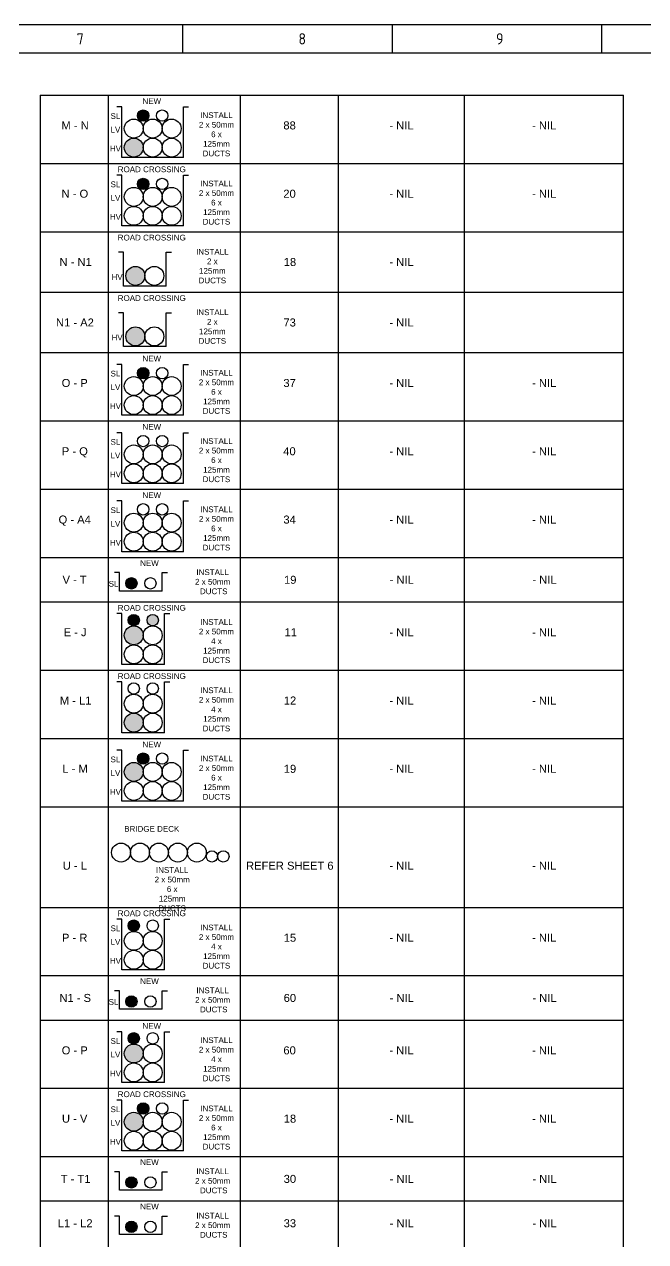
# Paper-space layout 'SHEET (5)' of a CAD drawing. Header units: metres. Extents: x -9 to 1337, y -9 to 581.
# Drawn here: x 423.6 to 617.8, y 200.9 to 581 of the extents above; entities that cross this region are included whole.
import ezdxf
from ezdxf.enums import TextEntityAlignment as Align

# ---------------------------------------------------------------- set-up
doc = ezdxf.new("R2010")
doc.units = ezdxf.units.M
doc.linetypes.add('Cable Exist UG', pattern=[8.2, 4, -1.2, 1.8, -1.2])
doc.linetypes.add('IE Trench LV', pattern=[6.5, 5, -1.5])
doc.layers.get('0').update_dxf_attribs({"color": 6})
for name, color, linetype in [('Notes', 7, 'Continuous'), ('Notes_SP_MISC', 7, 'Continuous'), ('UG_Details_SP_MISC', 7, 'Continuous')]:
    doc.layers.add(name, color=color, linetype=linetype)
doc.styles.add('iecISOCP', font='isocp.shx')
doc.styles.get("Standard").update_dxf_attribs({"font": 'arial.ttf'})

# ---------------------------------------------------------------- blocks, each defined once
blk = doc.blocks.new('A1_FRAME_TITLE')
at = {"layer": 'Notes', "linetype": 'Continuous'}
for p, q in [((482.19, 574.39), (482.19, 583.39)), ((547.7, 574.39), (547.7, 583.39)), ((613.21, 574.39), (613.21, 583.39))]:
    blk.add_line(p, q, dxfattribs=at)
at = {"layer": 'Notes', "color": 3, "linetype": 'Continuous', "flags": 128}
blk.add_lwpolyline([(824.37, 574.39), (149.5, 574.39)], dxfattribs=at)
blk.add_attdef('DRAFT_NUM', (29.9, 23.29), '', height=2.5, rotation=90)
at = {"layer": 'Notes', "color": 7, "style": 'iecISOCP'}
for s, p in [('7', (449.08, 577.12)), ('8', (518.36, 577.12)), ('9', (580.11, 577.12))]:
    blk.add_text(s, height=3.5, dxfattribs=at).set_placement(p)
at = {"layer": 'Notes', "color": 7, "style": 'iecISOCP', "flags": 8}
blk.add_attdef('VERSION_NO', text='', height=2.5, rotation=90, dxfattribs=at).set_placement((302.04, 43.81), align=Align.MIDDLE_CENTER)
at = {"layer": 'Notes', "color": 7, "style": 'iecISOCP'}
for tag, p in [('CAP_NO', (513.19, 43.46)), ('IE_NUM', (513.05, 37.81)), ('REF_No_1', (335.24, 32.31)), ('REF_1', (362.52, 32.31)), ('GEN_WO', (441.71, 31.76)), ('HV_SWITCH', (513.46, 32.16)), ('REF_No_2', (335.24, 26.31)), ('REF_2', (362.52, 26.31)), ('OH_WO', (441.71, 25.81)), ('UBD_REF', (513.05, 25.83)), ('REF_No_3', (335.24, 20.31)), ('REF_3', (362.52, 20.31)), ('UG_WO', (441.71, 20.05)), ('GIS_MAP_No', (513.05, 20.04)), ('REF_No_4', (335.24, 14.31)), ('REF_4', (362.52, 14.31)), ('SUB_WO', (441.71, 13.81)), ('HV_OP_DIAG', (513.33, 14.2)), ('LGA', (512.95, 7.78))]:
    blk.add_attdef(tag, p, '', height=2.5, dxfattribs=at)
at = {"layer": 'Notes', "style": 'iecISOCP'}
for tag, p in [('T1', (684.37, 39.47)), ('T2', (684.37, 34.35)), ('T3', (684.37, 28.92)), ('T4', (684.37, 23.66)), ('T5', (684.37, 18.23)), ('T6', (684.37, 12.97))]:
    blk.add_attdef(tag, text='', height=3.5, dxfattribs=at).set_placement(p, align=Align.CENTER)
at = {"layer": 'Notes', "color": 7, "style": 'iecISOCP'}
for tag, p in [('scale', (567.76, 33.27)), ('DRAWN', (567.76, 24.93)), ('DATE', (567.76, 16.88)), ('DESIGN', (605.62, 9.15))]:
    blk.add_attdef(tag, text='', height=2.5, dxfattribs=at).set_placement(p, align=Align.CENTER)
at = {"layer": 'Notes', "color": 4, "style": 'iecISOCP'}
blk.add_attdef('NUM', text='', height=7, dxfattribs=at).set_placement((792.37, 20.12), align=Align.MIDDLE_CENTER)
at = {"layer": 'Notes', "color": 1, "style": 'iecISOCP'}
blk.add_attdef('REV', text='', height=5, dxfattribs=at).set_placement((820.05, 17.1), align=Align.CENTER)
at = {"layer": 'Notes', "color": 7, "style": 'iecISOCP'}
for tag, p in [('NS', (790.71, 8.12)), ('SHTS', (805.41, 8.12))]:
    blk.add_attdef(tag, text='', height=2.5, dxfattribs=at).set_placement(p, align=Align.MIDDLE)
at = {"layer": 'Notes', "style": 'iecISOCP'}
blk.add_attdef('ExportID', (9.08, 2.39), '', height=2.5, dxfattribs=at)
at = {"layer": 'Notes', "style": 'iecISOCP', "flags": 1}
for tag, p in [('ProjectType', (14.17, -26.8)), ('ProjectNumber', (23.56, -26.82)), ('DrawingNumber', (35.51, -26.8)), ('ProjectDescription', (47.56, -26.83)), ('ExportDate', (60.28, -26.79)), ('ExportUserName', (69.15, -26.8)), ('DesignerCompanyName', (81.48, -26.79)), ('ExportAreaOfInterest', (97.1, -26.81)), ('GIS_SUCCESS', (112, -26.78)), ('CAD_SUCCESS', (121.79, -26.78)), ('DEPOTCODE', (132.11, -26.88)), ('ExportCategories', (140.08, -26.8)), ('Comments', (154.38, -26.88))]:
    blk.add_attdef(tag, p, '', height=1, dxfattribs=at)

psp = doc.layouts.new('SHEET (5)')

# ---------------------------------------------------------------- hatches: boundary and pattern name
at = {"layer": 'Notes'}
h = psp.add_hatch(color=0, dxfattribs=at)
h.dxf.hatch_style = 1
h.paths.add_polyline_path([(460.77221, 542.53881, 1), (454.85191, 542.53881, 1)])
h = psp.add_hatch(color=256, dxfattribs=at)
h.dxf.hatch_style = 1
h.paths.add_polyline_path([(455.36345, 502.45054, 1), (461.28375, 502.45054, 1)])
h = psp.add_hatch(color=256, dxfattribs=at)
h.dxf.hatch_style = 1
h.paths.add_polyline_path([(455.36345, 483.56319, 1), (461.28375, 483.56319, 1)])
h = psp.add_hatch(color=256, dxfattribs=at)
h.dxf.hatch_style = 1
h.paths.add_polyline_path([(455.30987, 406.45538, 1), (458.86205, 406.45538, 1)])
h = psp.add_hatch(color=0, dxfattribs=at)
h.dxf.hatch_style = 1
h.paths.add_polyline_path([(454.85191, 390.21051, 1), (460.77221, 390.21051, 1)])
h.paths.add_polyline_path([(461.95627, 394.94675, 1), (465.50845, 394.94675, 1)])
h = psp.add_hatch(color=256, dxfattribs=at)
h.dxf.hatch_style = 1
h.paths.add_polyline_path([(454.85191, 362.96647, 1), (460.77221, 362.96647, 1)])
h = psp.add_hatch(color=256, dxfattribs=at)
h.dxf.hatch_style = 1
h.paths.add_polyline_path([(459.58815, 299.55522, 1), (456.03597, 299.55522, 1)])
h = psp.add_hatch(color=256, dxfattribs=at)
h.dxf.hatch_style = 1
h.paths.add_polyline_path([(455.30987, 275.88494, 1), (458.86205, 275.88494, 1)])
h = psp.add_hatch(color=256, dxfattribs=at)
h.dxf.hatch_style = 1
h.paths.add_polyline_path([(460.77221, 259.64008, 1), (454.85191, 259.64008, 1)])
h = psp.add_hatch(color=256, dxfattribs=at)
h.dxf.hatch_style = 1
h.paths.add_polyline_path([(460.77221, 238.31633, 1), (454.85191, 238.31633, 1)])
h = psp.add_hatch(color=256, dxfattribs=at)
h.dxf.hatch_style = 1
h.paths.add_polyline_path([(455.30987, 219.38228, 1), (458.86205, 219.38228, 1)])
h = psp.add_hatch(color=256, dxfattribs=at)
h.dxf.hatch_style = 1
h.paths.add_polyline_path([(455.30987, 205.52712, 1), (458.86205, 205.52712, 1)])
at = {"layer": 'Notes_SP_MISC'}
h = psp.add_hatch(color=256, dxfattribs=at)
h.dxf.hatch_style = 1
h.paths.add_polyline_path([(454.85191, 347.56302, 1), (460.77221, 347.56302, 1)])
h = psp.add_hatch(color=256, dxfattribs=at)
h.dxf.hatch_style = 1
h.paths.add_polyline_path([(462.5483, 351.72917, 1), (458.99612, 351.72917, 1)])
at = {"layer": 'UG_Details_SP_MISC', "linetype": 'Cable Exist UG'}
h = psp.add_hatch(color=7, dxfattribs=at)
h.dxf.hatch_style = 1
h.paths.add_polyline_path([(462.5483, 552.49712, 1), (458.99612, 552.49712, 1)])
h = psp.add_hatch(color=7, dxfattribs=at)
h.dxf.hatch_style = 1
h.paths.add_polyline_path([(462.5483, 531.1621, 1), (458.99612, 531.1621, 1)])
h = psp.add_hatch(color=7, dxfattribs=at)
h.dxf.hatch_style = 1
h.paths.add_polyline_path([(462.5483, 472.07246, 1), (458.99612, 472.07246, 1)])
h = psp.add_hatch(color=7, dxfattribs=at)
h.dxf.hatch_style = 1
h.paths.add_polyline_path([(459.58815, 394.94675, 1), (456.03597, 394.94675, 1)])
h = psp.add_hatch(color=7, dxfattribs=at)
h.dxf.hatch_style = 1
h.paths.add_polyline_path([(456.03597, 264.37631, 1), (459.58815, 264.37631, 1)])
h = psp.add_hatch(color=7, dxfattribs=at)
h.dxf.hatch_style = 1
h.paths.add_polyline_path([(458.99612, 242.45391, 1), (462.5483, 242.45391, 1)])

# ---------------------------------------------------------------- linework, layer by layer
at = {"layer": 'Notes'}
for p, q in [((428.62295, 558.91008), (610.89077, 558.91008)), ((428.62295, 558.91008), (428.62295, 305.26996)), ((449.79551, 558.91008), (449.79551, 305.26996)), ((491.06238, 558.91008), (491.06238, 305.26996)), ((521.66371, 558.91008), (521.66371, 305.26996)), ((561.0349, 558.91008), (561.0349, 305.26996)), ((610.89077, 305.26996), (610.89077, 558.91008)), ((428.70895, 537.58634), (610.89077, 537.58634)), ((428.70895, 516.26259), (610.89077, 516.26259)), ((428.62295, 497.37524), (610.89077, 497.37524)), ((428.62295, 478.48789), (610.89077, 478.48789)), ((428.70895, 478.48789), (610.89077, 478.48789)), ((428.70895, 457.16414), (610.89077, 457.16414)), ((428.70895, 435.8404), (610.89077, 435.8404)), ((428.70895, 414.51665), (610.89077, 414.51665)), ((428.70895, 400.66149), (610.84703, 400.66149)), ((428.70895, 400.66149), (610.97677, 400.66149)), ((428.62295, 379.33775), (610.89077, 379.33775)), ((428.62295, 358.014), (610.89077, 358.014)), ((428.62295, 336.69026), (610.89077, 336.69026)), ((428.62295, 305.26996), (428.62295, 270.09105)), ((428.62295, 305.26996), (610.89077, 305.26996)), ((428.70895, 305.26996), (610.89077, 305.26996)), ((449.79551, 305.26996), (449.79551, 270.09105)), ((491.06238, 305.26996), (491.06238, 270.09105)), ((521.66371, 305.26996), (521.66371, 270.09105)), ((561.0349, 305.26996), (561.0349, 270.09105)), ((610.89077, 270.09105), (610.89077, 305.26996)), ((428.70895, 283.94622), (610.89077, 283.94622)), ((428.62295, 270.09105), (610.84703, 270.09105)), ((428.62295, 270.09105), (610.97677, 270.09105)), ((428.62295, 270.09105), (610.84703, 270.09105)), ((428.62295, 270.09105), (428.62295, 180.84588)), ((449.79551, 270.09105), (449.79551, 180.84588)), ((491.06238, 270.09105), (491.06238, 180.84588)), ((521.66371, 270.09105), (521.66371, 180.84588)), ((561.0349, 270.09105), (561.0349, 180.84588)), ((610.89077, 180.84588), (610.89077, 270.09105)), ((428.70895, 248.76731), (610.89077, 248.76731)), ((428.62295, 213.5884), (610.84703, 213.5884)), ((428.62295, 213.5884), (610.97677, 213.5884)), ((428.62295, 213.5884), (610.84703, 213.5884))]:
    psp.add_line(p, q, dxfattribs=at)
at = {"layer": 'Notes', "color": 3, "linetype": 'Continuous'}
psp.add_lwpolyline([(-9.08156, 581.00396), (824.27082, 581.00396), (824.27082, -5.41686), (-9.08156, -5.41686)], close=True, dxfattribs=at)
at = {"layer": 'Notes', "flags": 128}
for points in [[(454.13664, 539.37867), (454.13664, 555.23664), (452.49498, 555.23664)], [(473.32808, 539.37867), (473.32808, 555.23664), (474.96974, 555.23664)], [(473.32808, 539.37867), (454.13664, 539.37867)], [(454.13664, 518.05493), (454.13664, 533.91289), (452.49498, 533.91289)], [(473.32808, 518.05493), (473.32808, 533.91289), (474.96974, 533.91289)], [(473.32808, 518.05493), (454.13664, 518.05493)], [(454.64818, 499.2904), (454.64818, 509.84206), (453.00652, 509.84206)], [(467.91932, 499.2904), (467.91932, 509.84206), (469.56098, 509.84206)], [(467.91932, 499.2904), (454.64818, 499.2904)], [(454.64818, 480.40305), (454.64818, 490.95471), (453.00652, 490.95471)], [(467.91932, 480.40305), (467.91932, 490.95471), (469.56098, 490.95471)], [(467.91932, 480.40305), (454.64818, 480.40305)], [(454.13664, 458.95648), (454.13664, 474.81444), (452.49498, 474.81444)], [(473.32808, 458.95648), (473.32808, 474.81444), (474.96974, 474.81444)], [(473.32808, 458.95648), (454.13664, 458.95648)], [(454.13664, 437.63274), (454.13664, 453.4907), (452.49498, 453.4907)], [(473.32808, 437.63274), (473.32808, 453.4907), (474.96974, 453.4907)], [(473.32808, 437.63274), (454.13664, 437.63274)], [(454.13664, 416.30899), (454.13664, 432.16695), (452.49498, 432.16695)], [(473.32808, 416.30899), (473.32808, 432.16695), (474.96974, 432.16695)], [(473.32808, 416.30899), (454.13664, 416.30899)], [(453.41054, 404.04664), (453.41054, 409.80791), (451.76888, 409.80791)], [(466.68168, 404.04664), (466.68168, 409.80791), (468.32334, 409.80791)], [(466.68168, 404.04664), (453.41054, 404.04664)], [(454.13664, 381.13008), (454.13664, 396.98805), (452.49498, 396.98805)], [(467.40778, 381.13008), (467.40778, 396.98805), (469.04944, 396.98805)], [(467.40778, 381.13008), (454.13664, 381.13008)], [(454.13664, 359.80634), (454.13664, 375.6643), (452.49498, 375.6643)], [(467.40778, 359.80634), (467.40778, 375.6643), (469.04944, 375.6643)], [(467.40778, 359.80634), (454.13664, 359.80634)], [(454.13664, 338.48259), (454.13664, 354.34056), (452.49498, 354.34056)], [(473.32808, 338.48259), (473.32808, 354.34056), (474.96974, 354.34056)], [(473.32808, 338.48259), (454.13664, 338.48259)], [(454.13664, 285.73855), (454.13664, 301.59652), (452.49498, 301.59652)], [(467.40778, 285.73855), (467.40778, 301.59652), (469.04944, 301.59652)], [(467.40778, 285.73855), (454.13664, 285.73855)], [(453.41054, 273.4762), (453.41054, 279.23747), (451.76888, 279.23747)], [(466.68168, 273.4762), (466.68168, 279.23747), (468.32334, 279.23747)], [(466.68168, 273.4762), (453.41054, 273.4762)], [(454.13664, 250.55965), (454.13664, 266.41761), (452.49498, 266.41761)], [(467.40778, 250.55965), (467.40778, 266.41761), (469.04944, 266.41761)], [(467.40778, 250.55965), (454.13664, 250.55965)], [(454.13664, 229.2359), (454.13664, 245.09386), (452.49498, 245.09386)], [(473.32808, 229.2359), (473.32808, 245.09386), (474.96974, 245.09386)], [(473.32808, 229.2359), (454.13664, 229.2359)], [(428.62295, 227.44356), (610.89077, 227.44356)], [(453.41054, 216.97355), (453.41054, 222.73482), (451.76888, 222.73482)], [(466.68168, 216.97355), (466.68168, 222.73482), (468.32334, 222.73482)], [(466.68168, 216.97355), (453.41054, 216.97355)], [(453.41054, 203.11839), (453.41054, 208.87965), (451.76888, 208.87965)], [(466.68168, 203.11839), (466.68168, 208.87965), (468.32334, 208.87965)], [(466.68168, 203.11839), (453.41054, 203.11839)]]:
    psp.add_lwpolyline(points, dxfattribs=at)
at = {"layer": 'Notes'}
for centre, radius in [((457.81206, 548.4591), 2.96015), ((460.77221, 552.49712), 1.77609), ((463.73236, 548.4591), 2.96015), ((466.69251, 552.49712), 1.77609), ((469.65265, 548.4591), 2.96015), ((457.81206, 542.53881), 2.96015), ((463.73236, 542.53881), 2.96015), ((469.65265, 542.53881), 2.96015), ((460.77221, 531.1621), 1.77609), ((466.69251, 531.1621), 1.77609), ((457.81206, 527.13536), 2.96015), ((463.73236, 527.13536), 2.96015), ((469.65265, 527.13536), 2.96015), ((457.81206, 521.21506), 2.96015), ((463.73236, 521.21506), 2.96015), ((469.65265, 521.21506), 2.96015), ((458.3236, 502.45054), 2.96015), ((464.2439, 502.45054), 2.96015), ((458.3236, 483.56319), 2.96015), ((464.2439, 483.56319), 2.96015), ((460.77221, 472.07246), 1.77609), ((466.69251, 472.07246), 1.77609), ((457.81206, 468.03691), 2.96015), ((463.73236, 468.03691), 2.96015), ((469.65265, 468.03691), 2.96015), ((457.81206, 462.11662), 2.96015), ((463.73236, 462.11662), 2.96015), ((469.65265, 462.11662), 2.96015), ((460.77221, 450.87931), 1.77609), ((466.69251, 450.87931), 1.77609), ((457.81206, 446.71317), 2.96015), ((463.73236, 446.71317), 2.96015), ((469.65265, 446.71317), 2.96015), ((457.81206, 440.79287), 2.96015), ((463.73236, 440.79287), 2.96015), ((469.65265, 440.79287), 2.96015), ((460.77221, 429.55557), 1.77609), ((466.69251, 429.55557), 1.77609), ((457.81206, 425.38942), 2.96015), ((463.73236, 425.38942), 2.96015), ((469.65265, 425.38942), 2.96015), ((457.81206, 419.46913), 2.96015), ((463.73236, 419.46913), 2.96015), ((469.65265, 419.46913), 2.96015), ((457.08596, 406.45538), 1.77609), ((463.00626, 406.45538), 1.77609), ((457.81206, 394.94675), 1.77609), ((463.73236, 394.94675), 1.77609), ((457.81206, 390.21051), 2.96015), ((463.73236, 390.21051), 2.96015), ((457.81206, 384.29022), 2.96015), ((463.73236, 384.29022), 2.96015), ((457.81206, 373.62301), 1.77609), ((463.73236, 373.62301), 1.77609), ((457.81206, 368.88677), 2.96015), ((463.73236, 368.88677), 2.96015), ((457.81206, 362.96647), 2.96015), ((463.73236, 362.96647), 2.96015), ((457.81206, 347.56302), 2.96015), ((460.77221, 351.72917), 1.77609), ((463.73236, 347.56302), 2.96015), ((466.69251, 351.72917), 1.77609), ((469.65265, 347.56302), 2.96015), ((457.81206, 341.64273), 2.96015), ((463.73236, 341.64273), 2.96015), ((469.65265, 341.64273), 2.96015), ((453.84231, 322.38488), 2.96015), ((459.7626, 322.38488), 2.96015), ((459.7626, 322.38488), 2.96015), ((465.6829, 322.38488), 2.96015), ((471.6032, 322.38488), 2.96015), ((477.52349, 322.38488), 2.96015), ((482.25504, 321.20082), 1.77609), ((485.80722, 321.20082), 1.77609), ((457.81206, 299.55522), 1.77609), ((463.73236, 299.55522), 1.77609), ((457.81206, 294.81899), 2.96015), ((463.73236, 294.81899), 2.96015), ((457.81206, 288.89869), 2.96015), ((463.73236, 288.89869), 2.96015), ((457.08596, 275.88494), 1.77609), ((463.00626, 275.88494), 1.77609), ((457.81206, 264.37631), 1.77609), ((463.73236, 264.37631), 1.77609), ((457.81206, 259.64008), 2.96015), ((463.73236, 259.64008), 2.96015), ((457.81206, 253.71978), 2.96015), ((463.73236, 253.71978), 2.96015), ((460.77221, 242.45391), 1.77609), ((466.69251, 242.45391), 1.77609), ((457.81206, 238.31633), 2.96015), ((463.73236, 238.31633), 2.96015), ((469.65265, 238.31633), 2.96015), ((457.81206, 232.39604), 2.96015), ((463.73236, 232.39604), 2.96015), ((469.65265, 232.39604), 2.96015), ((457.08596, 219.38228), 1.77609), ((463.00626, 219.38228), 1.77609), ((457.08596, 205.52712), 1.77609), ((463.00626, 205.52712), 1.77609)]:
    psp.add_circle(centre, radius, dxfattribs=at)

# ---------------------------------------------------------------- block references
psp.add_blockref('A1_FRAME_TITLE', (-9.08156, -2.38995))

# ---------------------------------------------------------------- texts
for s, p in [('NEW', (463.44582, 557.95202)), ('SL', (452.09378, 553.26366)), ('LV', (452.09378, 549.01876)), ('HV', (452.09378, 543.09846)), ('ROAD CROSSING', (463.44582, 536.62828)), ('SL', (452.09378, 531.93991)), ('LV', (452.09378, 527.69501)), ('HV', (452.09378, 521.77472)), ('ROAD CROSSING', (463.44582, 515.30453)), ('HV', (452.60532, 503.01019)), ('ROAD CROSSING', (463.44582, 496.41718)), ('HV', (452.60532, 484.12284)), ('NEW', (463.44582, 477.52983)), ('SL', (452.09378, 472.84146)), ('LV', (452.09378, 468.59657)), ('HV', (452.09378, 462.67627)), ('NEW', (463.44582, 456.20608)), ('SL', (452.09378, 451.51772)), ('LV', (452.09378, 447.27282)), ('HV', (452.09378, 441.35252)), ('NEW', (463.44582, 434.88234)), ('SL', (452.09378, 430.19397)), ('LV', (452.09378, 425.94908)), ('HV', (452.09378, 420.02878)), ('NEW', (462.71972, 413.68711)), ('SL', (451.49528, 407.21143)), ('ROAD CROSSING', (463.44582, 399.70343)), ('ROAD CROSSING', (463.44582, 378.37969)), ('NEW', (463.44582, 357.05594)), ('SL', (452.09378, 352.36758)), ('LV', (452.09378, 348.12268)), ('HV', (452.09378, 342.20238)), ('BRIDGE DECK', (463.44582, 330.68392)), ('ROAD CROSSING', (463.44582, 304.3119)), ('SL', (452.09378, 299.62354)), ('LV', (452.09378, 295.37864)), ('HV', (452.09378, 289.45834)), ('NEW', (462.71972, 283.11667)), ('SL', (451.49528, 276.641)), ('NEW', (463.44582, 269.13299)), ('SL', (452.09378, 264.44463)), ('LV', (452.09378, 260.19973)), ('HV', (452.09378, 254.27943)), ('ROAD CROSSING', (463.44582, 247.80925)), ('SL', (452.09378, 243.12088)), ('LV', (452.09378, 238.87599)), ('HV', (452.09378, 232.95569)), ('NEW', (462.71972, 226.61402)), ('NEW', (462.71972, 212.75885))]:
    psp.add_text(s, height=1.79, dxfattribs=at).set_placement(p, align=Align.TOP_CENTER)
at = {"layer": 'Notes', "linetype": 'IE Trench LV', "char_height": 1.79, "width": 12.2255535, "attachment_point": 2}
for s, insert in [('INSTALL\\P2 x 50mm\\P6 x 125mm DUCTS', (483.66096, 553.52828)), ('INSTALL\\P2 x 50mm\\P6 x 125mm DUCTS', (483.66096, 532.20453)), ('INSTALL\\P2 x 125mm DUCTS', (482.3763, 510.88079)), ('INSTALL\\P2 x 125mm DUCTS', (482.3763, 491.99344)), ('INSTALL\\P2 x 50mm\\P6 x 125mm DUCTS', (483.66096, 473.10608)), ('INSTALL\\P2 x 50mm\\P6 x 125mm DUCTS', (483.66096, 451.78234)), ('INSTALL\\P2 x 50mm\\P6 x 125mm DUCTS', (483.66096, 430.4586)), ('INSTALL\\P2 x 50mm\\P DUCTS', (482.4623, 410.82675)), ('INSTALL\\P2 x 50mm\\P4 x 125mm DUCTS', (483.66096, 395.27969)), ('INSTALL\\P2 x 50mm\\P4 x 125mm DUCTS', (483.66096, 373.95594)), ('INSTALL\\P2 x 50mm\\P6 x 125mm DUCTS', (483.66096, 352.6322)), ('INSTALL\\P2 x 50mm\\P6 x 125mm DUCTS', (469.82626, 317.83296)), ('INSTALL\\P2 x 50mm\\P4 x 125mm DUCTS', (483.66096, 299.88816)), ('INSTALL\\P2 x 50mm\\P DUCTS', (482.4623, 280.25632)), ('INSTALL\\P2 x 50mm\\P4 x 125mm DUCTS', (483.66096, 264.70925)), ('INSTALL\\P2 x 50mm\\P6 x 125mm DUCTS', (483.66096, 243.3855)), ('INSTALL\\P2 x 50mm\\P DUCTS', (482.4623, 223.75366)), ('INSTALL\\P2 x 50mm\\P DUCTS', (482.4623, 209.8985))]:
    psp.add_mtext(s, dxfattribs=dict(at, insert=insert))
at = {"layer": 'Notes', "char_height": 2.5, "attachment_point": 1}
for s, insert, width in [('\\pi6.5916;{\\C7;M - N}', (428.62295, 550.68944), 21.1725603), ('\\pi13.506;{\\C7;88}', (491.06238, 550.68944), 30.6013355), ('\\pi16.019;{\\C7;- NIL}', (521.66371, 550.68944), 39.3711838), ('\\pi21.261;{\\C7;- NIL}', (561.0349, 550.68944), 49.8558719), ('\\pi6.6265;{\\C7;N - O}', (428.62295, 529.3657), 21.1725603), ('\\pi13.493;{\\C7;20}', (491.06238, 529.3657), 30.6013355), ('\\pi16.019;{\\C7;- NIL}', (521.66371, 529.3657), 39.3711838), ('\\pi21.261;{\\C7;- NIL}', (561.0349, 529.3657), 49.8558719), ('\\pi5.9947;{\\C7;N - N1}', (428.62295, 508.04195), 21.1725603), ('\\pi13.625;{\\C7;18}', (491.06238, 508.04195), 30.6013355), ('\\pi16.019;{\\C7;- NIL}', (521.66371, 508.04195), 39.3711838), ('\\pi4.8914;{\\C7;N1 - A2}', (428.62295, 489.1546), 21.1725603), ('\\pi13.52;{\\C7;73}', (491.06238, 489.1546), 30.6013355), ('\\pi16.019;{\\C7;- NIL}', (521.66371, 489.1546), 39.3711838), ('\\pi6.6717;{\\C7;O - P}', (428.62295, 470.26725), 21.1725603), ('\\pi13.511;{\\C7;37}', (491.06238, 470.26725), 30.6013355), ('\\pi16.019;{\\C7;- NIL}', (521.66371, 470.26725), 39.3711838), ('\\pi21.261;{\\C7;- NIL}', (561.0349, 470.26725), 49.8558719), ('\\pi6.7101;{\\C7;P - Q}', (428.62295, 448.9435), 21.1725603), ('\\pi13.464;{\\C7;40}', (491.06238, 448.9435), 30.6013355), ('\\pi16.019;{\\C7;- NIL}', (521.66371, 448.9435), 39.3711838), ('\\pi21.261;{\\C7;- NIL}', (561.0349, 448.9435), 49.8558719), ('\\pi5.6997;{\\C7;Q - A4}', (428.62295, 427.61976), 21.1725603), ('\\pi13.516;{\\C7;34}', (491.06238, 427.61976), 30.6013355), ('\\pi16.019;{\\C7;- NIL}', (521.66371, 427.61976), 39.3711838), ('\\pi21.261;{\\C7;- NIL}', (561.0349, 427.61976), 49.8558719), ('\\pi6.8457;{\\C7;V - T}', (428.70895, 408.81211), 21.1725603), ('\\pi13.625;{\\C7;19}', (491.14838, 408.81211), 30.6013355), ('\\pi16.019;{\\C7;- NIL}', (521.74971, 408.81211), 39.3711838), ('\\pi21.261;{\\C7;- NIL}', (561.1209, 408.81211), 49.8558719), ('\\pi7.2703;{\\C7;E - J}', (428.62295, 392.44085), 21.1725603), ('\\pi13.869;{\\C7;11}', (491.06238, 392.44085), 30.6013355), ('\\pi16.019;{\\C7;- NIL}', (521.66371, 392.44085), 39.3711838), ('\\pi21.261;{\\C7;- NIL}', (561.0349, 392.44085), 49.8558719), ('\\pi6.0876;{\\C7;M - L1}', (428.62295, 371.11711), 21.1725603), ('\\pi13.641;{\\C7;12}', (491.06238, 371.11711), 30.6013355), ('\\pi16.019;{\\C7;- NIL}', (521.66371, 371.11711), 39.3711838), ('\\pi21.261;{\\C7;- NIL}', (561.0349, 371.11711), 49.8558719), ('\\pi6.8687;{\\C7;L - M}', (428.62295, 349.79336), 21.1725603), ('\\pi13.625;{\\C7;19}', (491.06238, 349.79336), 30.6013355), ('\\pi16.019;{\\C7;- NIL}', (521.66371, 349.79336), 39.3711838), ('\\pi21.261;{\\C7;- NIL}', (561.0349, 349.79336), 49.8558719), ('\\pi7.0017;{\\C7;U - L}', (428.62295, 319.53898), 21.1725603), ('\\pi1.8363;{\\C7;REFER SHEET 6}', (491.06238, 319.53898), 30.6013355), ('\\pi16.019;{\\C7;- NIL}', (521.66371, 319.53898), 39.3711838), ('\\pi21.261;{\\C7;- NIL}', (561.0349, 319.53898), 49.8558719), ('\\pi6.7655;{\\C7;P - R}', (428.62295, 297.04932), 21.1725603), ('\\pi13.618;{\\C7;15}', (491.06238, 297.04932), 30.6013355), ('\\pi16.019;{\\C7;- NIL}', (521.66371, 297.04932), 39.3711838), ('\\pi21.261;{\\C7;- NIL}', (561.0349, 297.04932), 49.8558719), ('\\pi5.8617;{\\C7;N1 - S}', (428.70895, 278.24167), 21.1725603), ('\\pi13.508;{\\C7;60}', (491.14838, 278.24167), 30.6013355), ('\\pi16.019;{\\C7;- NIL}', (521.74971, 278.24167), 39.3711838), ('\\pi21.261;{\\C7;- NIL}', (561.1209, 278.24167), 49.8558719), ('\\pi6.6717;{\\C7;O - P}', (428.62295, 261.87041), 21.1725603), ('\\pi13.508;{\\C7;60}', (491.06238, 261.87041), 30.6013355), ('\\pi16.019;{\\C7;- NIL}', (521.66371, 261.87041), 39.3711838), ('\\pi21.261;{\\C7;- NIL}', (561.0349, 261.87041), 49.8558719), ('\\pi6.7595;{\\C7;U - V}', (428.62295, 240.54667), 21.1725603), ('\\pi13.625;{\\C7;18}', (491.06238, 240.54667), 30.6013355), ('\\pi16.019;{\\C7;- NIL}', (521.66371, 240.54667), 39.3711838), ('\\pi21.261;{\\C7;- NIL}', (561.0349, 240.54667), 49.8558719), ('\\pi6.2914;{\\C7;T - T1}', (428.70895, 221.73902), 21.1725603), ('\\pi13.515;{\\C7;30}', (491.14838, 221.73902), 30.6013355), ('\\pi16.019;{\\C7;- NIL}', (521.74971, 221.73902), 39.3711838), ('\\pi21.261;{\\C7;- NIL}', (561.1209, 221.73902), 49.8558719), ('\\pi5.3697;{\\C7;L1 - L2}', (428.70895, 207.88385), 21.1725603), ('\\pi13.511;{\\C7;33}', (491.14838, 207.88385), 30.6013355), ('\\pi16.019;{\\C7;- NIL}', (521.74971, 207.88385), 39.3711838), ('\\pi21.261;{\\C7;- NIL}', (561.1209, 207.88385), 49.8558719)]:
    psp.add_mtext(s, dxfattribs=dict(at, insert=insert, width=width))

doc.saveas('drawing.dxf')
